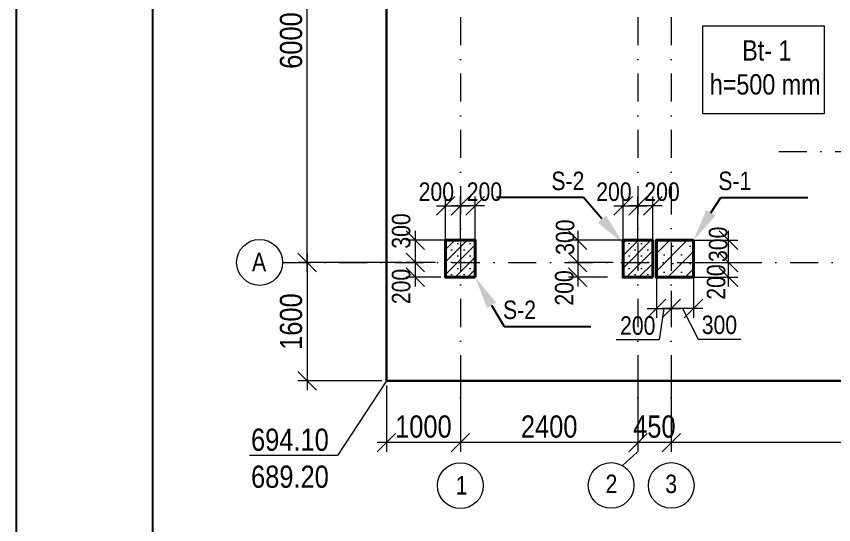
# Model space of a CAD drawing. Header units: millimetres. Extents: x -149347 to 251215, y -2929184 to -2541447.
# Drawn here: x -80363 to -69316, y -2570353 to -2563480 of the extents above; entities that cross this region are included whole.
import ezdxf
from ezdxf import colors
from ezdxf.entities.mleader import LeaderData, LeaderLine
from ezdxf.math import Vec2, Vec3

# ---------------------------------------------------------------- set-up
doc = ezdxf.new("R2010")
doc.units = ezdxf.units.MM
for name, pattern in [('CENTER', [1524, 952.5, -190.5, 190.5, -190.5]), ('DASHDOTX2', [50.8, 25.4, -12.7, 0, -12.7]), ('осевая', [50.8, 31.75, -6.35, 6.35, -6.35])]:
    doc.linetypes.add(name, pattern=pattern)
for name, color, linetype, lineweight in [('kesik_Pen_No__1', 7, 'Continuous', 13), ('Калонлар', 2, 'Continuous', 40), ('оси', 65, 'осевая', 9), ('Х - диварлар.', 31, 'Continuous', 25)]:
    doc.layers.add(name, color=color, linetype=linetype, lineweight=lineweight)
doc.styles.add('style1', font='A3TI(LA).TTF', dxfattribs={"height": 400})
doc.styles.add('style6', font='ARIALN.TTF', dxfattribs={"height": 300})
doc.dimstyles.new('DIM_100', dxfattribs={"dimscale": 100, "dimtxt": 250, "dimasz": 2.5, "dimexe": 1.25, "dimexo": 0.625, "dimtad": 1, "dimdec": 0, "dimtxsty": 'style1', "dimblk": 'OBLIQUE', "dimcen": 2.5, "dimdle": 1.25, "dimclrd": 251, "dimclre": 251, "dimaunit": 1, "dimadec": 3, "dimazin": 0, "dimtfac": 1, "dimtdec": 0, "dimtmove": 1, "dimatfit": 3, "dimfxl": 1.25, "dimlwd": 5, "dimlwe": 5, "dimarcsym": 0})

# ---------------------------------------------------------------- blocks, each defined once
blk = doc.blocks.new('mekteb')
at = {"color": 0, "lineweight": 25}
blk.add_line((99643, -1849866), (99643, -1821466), dxfattribs=at)
at = {"color": 0, "lineweight": 25, "ltscale": 15}
blk.add_line((101643, -1849366), (101643, -1821966), dxfattribs=at)
blk = doc.blocks.new('_Oblique')
at = {"color": 0, "linetype": 'ByBlock', "lineweight": -2}
blk.add_line((-0.5, -0.5), (0.5, 0.5), dxfattribs=at)
blk = doc.blocks.new('*D116')
at = {"color": 251, "lineweight": 5, "ltscale": 50, "transparency": 16777216}
for p, q in [((-71511, -2568254), (-71511, -2569369)), ((-65511, -2568254), (-65511, -2569369))]:
    blk.add_line(p, q, dxfattribs=at)
at = {"color": 251, "linetype": 'ByBlock', "lineweight": 5, "ltscale": 50, "transparency": 16777216}
blk.add_line((-65386, -2569244), (-71636, -2569244), dxfattribs=at)
at = {"layer": 'Defpoints', "color": 0, "lineweight": 15, "ltscale": 50, "transparency": 16777216}
for p in [(-71511, -2568192), (-65511, -2568192), (-71511, -2569244)]:
    blk.add_point(p, dxfattribs=at)
at = {"color": 251, "lineweight": 5, "ltscale": 50, "transparency": 16777216, "xscale": 250, "yscale": 250, "zscale": 250, "rotation": 180}
blk.add_blockref('_Oblique', (-71511, -2569244), dxfattribs=at)
at = {"color": 251, "lineweight": 5, "ltscale": 50, "transparency": 16777216, "xscale": 250, "yscale": 250, "zscale": 250}
blk.add_blockref('_Oblique', (-65511, -2569244), dxfattribs=at)
at = {"color": 0, "lineweight": 15, "ltscale": 50, "transparency": 16777216, "insert": (-68511, -2569028), "char_height": 300, "attachment_point": 5, "style": 'style6'}
blk.add_mtext('6000', dxfattribs=at)
blk = doc.blocks.new('*D122')
at = {"color": 251, "linetype": 'ByBlock', "lineweight": 5, "ltscale": 50, "transparency": 16777216}
blk.add_line((-70738, -2567132), (-70738, -2566682), dxfattribs=at)
at = {"color": 251, "lineweight": 5, "ltscale": 50, "transparency": 16777216}
for p, q in [((-71216, -2566807), (-70613, -2566807)), ((-71469, -2567007), (-70613, -2567007))]:
    blk.add_line(p, q, dxfattribs=at)
at = {"layer": 'Defpoints', "color": 0, "lineweight": 15, "ltscale": 50, "transparency": 16777216}
for p in [(-71279, -2566807), (-70738, -2566807), (-71531, -2567007)]:
    blk.add_point(p, dxfattribs=at)
at = {"color": 251, "lineweight": 5, "ltscale": 50, "transparency": 16777216, "xscale": 250, "yscale": 250, "zscale": 250}
for p, rotation in [((-70738, -2566807), 90), ((-70738, -2567007), 270)]:
    blk.add_blockref('_Oblique', p, dxfattribs=dict(at, rotation=rotation))
at = {"color": 0, "lineweight": 15, "ltscale": 50, "transparency": 16777216, "insert": (-70904, -2567072), "char_height": 300, "attachment_point": 5, "rotation": 90, "style": 'style6'}
blk.add_mtext('{\\H0.83333x;200}', dxfattribs=at)
blk = doc.blocks.new('*D123')
at = {"color": 251, "linetype": 'ByBlock', "lineweight": 5, "ltscale": 50, "transparency": 16777216}
blk.add_line((-70738, -2566932), (-70738, -2566382), dxfattribs=at)
at = {"color": 251, "lineweight": 5, "ltscale": 50, "transparency": 16777216}
for p, q in [((-71242, -2566507), (-70613, -2566507)), ((-71214, -2566807), (-70613, -2566807))]:
    blk.add_line(p, q, dxfattribs=at)
at = {"layer": 'Defpoints', "color": 0, "lineweight": 15, "ltscale": 50, "transparency": 16777216}
for p in [(-71304, -2566507), (-70738, -2566507), (-71276, -2566807)]:
    blk.add_point(p, dxfattribs=at)
at = {"color": 251, "lineweight": 5, "ltscale": 50, "transparency": 16777216, "xscale": 250, "yscale": 250, "zscale": 250}
for p, rotation in [((-70738, -2566507), 90), ((-70738, -2566807), 270)]:
    blk.add_blockref('_Oblique', p, dxfattribs=dict(at, rotation=rotation))
at = {"color": 0, "lineweight": 15, "ltscale": 50, "transparency": 16777216, "insert": (-70877, -2566562), "char_height": 300, "attachment_point": 5, "rotation": 90, "style": 'style6'}
blk.add_mtext('{\\H0.83333x;300}', dxfattribs=at)
blk = doc.blocks.new('*D129')
at = {"color": 251, "lineweight": 5, "ltscale": 50, "transparency": 16777216}
for p, q in [((-71961, -2568643), (-71961, -2569369)), ((-71511, -2568896), (-71511, -2569369))]:
    blk.add_line(p, q, dxfattribs=at)
at = {"color": 251, "linetype": 'ByBlock', "lineweight": 5, "ltscale": 50, "transparency": 16777216}
blk.add_line((-71386, -2569244), (-72086, -2569244), dxfattribs=at)
at = {"layer": 'Defpoints', "color": 0, "lineweight": 15, "ltscale": 50, "transparency": 16777216}
for p in [(-71961, -2568581), (-71511, -2568834), (-71961, -2569244)]:
    blk.add_point(p, dxfattribs=at)
at = {"color": 251, "lineweight": 5, "ltscale": 50, "transparency": 16777216, "xscale": 250, "yscale": 250, "zscale": 250, "rotation": 180}
blk.add_blockref('_Oblique', (-71961, -2569244), dxfattribs=at)
at = {"color": 251, "lineweight": 5, "ltscale": 50, "transparency": 16777216, "xscale": 250, "yscale": 250, "zscale": 250}
blk.add_blockref('_Oblique', (-71511, -2569244), dxfattribs=at)
at = {"color": 0, "lineweight": 15, "ltscale": 50, "transparency": 16777216, "insert": (-71739, -2569028), "char_height": 300, "attachment_point": 5, "style": 'style6'}
blk.add_mtext('450', dxfattribs=at)
blk = doc.blocks.new('*D137')
at = {"color": 251, "lineweight": 5, "ltscale": 50, "transparency": 16777216}
for p, q in [((-71211, -2566847), (-71211, -2567554)), ((-71511, -2567192), (-71511, -2567554))]:
    blk.add_line(p, q, dxfattribs=at)
at = {"color": 251, "linetype": 'ByBlock', "lineweight": 5, "ltscale": 50, "transparency": 16777216}
for p, q in [((-71086, -2567429), (-71636, -2567429)), ((-71361, -2567429), (-71149, -2567843)), ((-71149, -2567843), (-70571, -2567843))]:
    blk.add_line(p, q, dxfattribs=at)
at = {"layer": 'Defpoints', "color": 0, "lineweight": 15, "ltscale": 50, "transparency": 16777216}
for p in [(-71211, -2566784), (-71511, -2567129), (-71511, -2567429)]:
    blk.add_point(p, dxfattribs=at)
at = {"color": 251, "lineweight": 5, "ltscale": 50, "transparency": 16777216, "xscale": 250, "yscale": 250, "zscale": 250, "rotation": 180}
blk.add_blockref('_Oblique', (-71511, -2567429), dxfattribs=at)
at = {"color": 251, "lineweight": 5, "ltscale": 50, "transparency": 16777216, "xscale": 250, "yscale": 250, "zscale": 250}
blk.add_blockref('_Oblique', (-71211, -2567429), dxfattribs=at)
at = {"color": 0, "lineweight": 15, "ltscale": 50, "transparency": 16777216, "insert": (-70860, -2567652), "char_height": 300, "attachment_point": 5, "style": 'style6'}
blk.add_mtext('{\\H0.83333x;300}', dxfattribs=at)
blk = doc.blocks.new('*D138')
at = {"color": 251, "lineweight": 5, "ltscale": 50, "transparency": 16777216}
for p, q in [((-71711, -2566847), (-71711, -2567554)), ((-71511, -2567192), (-71511, -2567554))]:
    blk.add_line(p, q, dxfattribs=at)
at = {"color": 251, "linetype": 'ByBlock', "lineweight": 5, "ltscale": 50, "transparency": 16777216}
for p, q in [((-71836, -2567429), (-71386, -2567429)), ((-71611, -2567429), (-71674, -2567853)), ((-71674, -2567853), (-72254, -2567853))]:
    blk.add_line(p, q, dxfattribs=at)
at = {"layer": 'Defpoints', "color": 0, "lineweight": 15, "ltscale": 50, "transparency": 16777216}
for p in [(-71711, -2566784), (-71511, -2567129), (-71511, -2567429)]:
    blk.add_point(p, dxfattribs=at)
at = {"color": 251, "lineweight": 5, "ltscale": 50, "transparency": 16777216, "xscale": 250, "yscale": 250, "zscale": 250, "rotation": 180}
blk.add_blockref('_Oblique', (-71711, -2567429), dxfattribs=at)
at = {"color": 251, "lineweight": 5, "ltscale": 50, "transparency": 16777216, "xscale": 250, "yscale": 250, "zscale": 250}
blk.add_blockref('_Oblique', (-71511, -2567429), dxfattribs=at)
at = {"color": 0, "lineweight": 15, "ltscale": 50, "transparency": 16777216, "insert": (-71964, -2567662), "char_height": 300, "attachment_point": 5, "style": 'style6'}
blk.add_mtext('{\\H0.83333x;200}', dxfattribs=at)
blk = doc.blocks.new('*D109')
at = {"color": 251, "linetype": 'ByBlock', "lineweight": 5, "ltscale": 50, "transparency": 16777216}
blk.add_line((-72775, -2566382), (-72775, -2566932), dxfattribs=at)
at = {"color": 251, "lineweight": 5, "ltscale": 50, "transparency": 16777216}
for p, q in [((-72166, -2566507), (-72900, -2566507)), ((-72297, -2566807), (-72900, -2566807))]:
    blk.add_line(p, q, dxfattribs=at)
at = {"layer": 'Defpoints', "color": 0, "lineweight": 15, "ltscale": 50, "transparency": 16777216}
for p in [(-72103, -2566507), (-72775, -2566807), (-72235, -2566807)]:
    blk.add_point(p, dxfattribs=at)
at = {"color": 251, "lineweight": 5, "ltscale": 50, "transparency": 16777216, "xscale": 250, "yscale": 250, "zscale": 250}
for p, rotation in [((-72775, -2566507), 90), ((-72775, -2566807), 270)]:
    blk.add_blockref('_Oblique', p, dxfattribs=dict(at, rotation=rotation))
at = {"color": 0, "lineweight": 15, "ltscale": 50, "transparency": 16777216, "insert": (-72945, -2566465), "char_height": 300, "attachment_point": 5, "rotation": 90, "style": 'style6'}
blk.add_mtext('{\\H0.83333x;300}', dxfattribs=at)
blk = doc.blocks.new('*D110')
at = {"color": 251, "linetype": 'ByBlock', "lineweight": 5, "ltscale": 50, "transparency": 16777216}
blk.add_line((-72775, -2566682), (-72775, -2567132), dxfattribs=at)
at = {"color": 251, "lineweight": 5, "ltscale": 50, "transparency": 16777216}
for p, q in [((-72300, -2566807), (-72900, -2566807)), ((-72372, -2567007), (-72900, -2567007))]:
    blk.add_line(p, q, dxfattribs=at)
at = {"layer": 'Defpoints', "color": 0, "lineweight": 15, "ltscale": 50, "transparency": 16777216}
for p in [(-72237, -2566807), (-72775, -2567007), (-72309, -2567007)]:
    blk.add_point(p, dxfattribs=at)
at = {"color": 251, "lineweight": 5, "ltscale": 50, "transparency": 16777216, "xscale": 250, "yscale": 250, "zscale": 250}
for p, rotation in [((-72775, -2566807), 90), ((-72775, -2567007), 270)]:
    blk.add_blockref('_Oblique', p, dxfattribs=dict(at, rotation=rotation))
at = {"color": 0, "lineweight": 15, "ltscale": 50, "transparency": 16777216, "insert": (-72956, -2567152), "char_height": 300, "attachment_point": 5, "rotation": 90, "style": 'style6'}
blk.add_mtext('{\\H0.83333x;200}', dxfattribs=at)
blk = doc.blocks.new('*D112')
at = {"color": 251, "lineweight": 5, "ltscale": 50, "transparency": 16777216}
for p, q in [((-72161, -2566625), (-72161, -2565917)), ((-71961, -2566488), (-71961, -2565917))]:
    blk.add_line(p, q, dxfattribs=at)
at = {"color": 251, "linetype": 'ByBlock', "lineweight": 5, "ltscale": 50, "transparency": 16777216}
blk.add_line((-72286, -2566042), (-71836, -2566042), dxfattribs=at)
at = {"layer": 'Defpoints', "color": 0, "lineweight": 15, "ltscale": 50, "transparency": 16777216}
for p in [(-71961, -2566042), (-71961, -2566551), (-72161, -2566687)]:
    blk.add_point(p, dxfattribs=at)
at = {"color": 251, "lineweight": 5, "ltscale": 50, "transparency": 16777216, "xscale": 250, "yscale": 250, "zscale": 250, "rotation": 180}
blk.add_blockref('_Oblique', (-72161, -2566042), dxfattribs=at)
at = {"color": 251, "lineweight": 5, "ltscale": 50, "transparency": 16777216, "xscale": 250, "yscale": 250, "zscale": 250}
blk.add_blockref('_Oblique', (-71961, -2566042), dxfattribs=at)
at = {"color": 0, "lineweight": 15, "ltscale": 50, "transparency": 16777216, "insert": (-72286, -2565852), "char_height": 300, "attachment_point": 5, "style": 'style6'}
blk.add_mtext('{\\H0.83333x;200}', dxfattribs=at)
blk = doc.blocks.new('*D113')
at = {"color": 251, "lineweight": 5, "ltscale": 50, "transparency": 16777216}
for p, q in [((-71961, -2566488), (-71961, -2565917)), ((-71761, -2566625), (-71761, -2565917))]:
    blk.add_line(p, q, dxfattribs=at)
at = {"color": 251, "linetype": 'ByBlock', "lineweight": 5, "ltscale": 50, "transparency": 16777216}
blk.add_line((-71636, -2566042), (-72086, -2566042), dxfattribs=at)
at = {"layer": 'Defpoints', "color": 0, "lineweight": 15, "ltscale": 50, "transparency": 16777216}
for p in [(-71961, -2566042), (-71961, -2566551), (-71761, -2566687)]:
    blk.add_point(p, dxfattribs=at)
at = {"color": 251, "lineweight": 5, "ltscale": 50, "transparency": 16777216, "xscale": 250, "yscale": 250, "zscale": 250, "rotation": 180}
blk.add_blockref('_Oblique', (-71961, -2566042), dxfattribs=at)
at = {"color": 251, "lineweight": 5, "ltscale": 50, "transparency": 16777216, "xscale": 250, "yscale": 250, "zscale": 250}
blk.add_blockref('_Oblique', (-71761, -2566042), dxfattribs=at)
at = {"color": 0, "lineweight": 15, "ltscale": 50, "transparency": 16777216, "insert": (-71636, -2565852), "char_height": 300, "attachment_point": 5, "style": 'style6'}
blk.add_mtext('{\\H0.83333x;200}', dxfattribs=at)
blk = doc.blocks.new('*D114')
at = {"color": 251, "lineweight": 5, "ltscale": 50, "transparency": 16777216}
for p, q in [((-74361, -2568377), (-74361, -2569369)), ((-71961, -2568377), (-71961, -2569369))]:
    blk.add_line(p, q, dxfattribs=at)
at = {"color": 251, "linetype": 'ByBlock', "lineweight": 5, "ltscale": 50, "transparency": 16777216}
blk.add_line((-71836, -2569244), (-74486, -2569244), dxfattribs=at)
at = {"layer": 'Defpoints', "color": 0, "lineweight": 15, "ltscale": 50, "transparency": 16777216}
for p in [(-74361, -2568315), (-71961, -2568315), (-74361, -2569244)]:
    blk.add_point(p, dxfattribs=at)
at = {"color": 251, "lineweight": 5, "ltscale": 50, "transparency": 16777216, "xscale": 250, "yscale": 250, "zscale": 250, "rotation": 180}
blk.add_blockref('_Oblique', (-74361, -2569244), dxfattribs=at)
at = {"color": 251, "lineweight": 5, "ltscale": 50, "transparency": 16777216, "xscale": 250, "yscale": 250, "zscale": 250}
blk.add_blockref('_Oblique', (-71961, -2569244), dxfattribs=at)
at = {"color": 0, "lineweight": 15, "ltscale": 50, "transparency": 16777216, "insert": (-73161, -2569028), "char_height": 300, "attachment_point": 5, "style": 'style6'}
blk.add_mtext('2400', dxfattribs=at)
blk = doc.blocks.new('*D115')
at = {"color": 251, "lineweight": 5, "ltscale": 50, "transparency": 16777216}
for p, q in [((-75361, -2568469), (-75361, -2569369)), ((-74361, -2568469), (-74361, -2569369))]:
    blk.add_line(p, q, dxfattribs=at)
at = {"color": 251, "linetype": 'ByBlock', "lineweight": 5, "ltscale": 50, "transparency": 16777216}
blk.add_line((-74236, -2569244), (-75486, -2569244), dxfattribs=at)
at = {"layer": 'Defpoints', "color": 0, "lineweight": 15, "ltscale": 50, "transparency": 16777216}
for p in [(-75361, -2568407), (-74361, -2568407), (-75361, -2569244)]:
    blk.add_point(p, dxfattribs=at)
at = {"color": 251, "lineweight": 5, "ltscale": 50, "transparency": 16777216, "xscale": 250, "yscale": 250, "zscale": 250, "rotation": 180}
blk.add_blockref('_Oblique', (-75361, -2569244), dxfattribs=at)
at = {"color": 251, "lineweight": 5, "ltscale": 50, "transparency": 16777216, "xscale": 250, "yscale": 250, "zscale": 250}
blk.add_blockref('_Oblique', (-74361, -2569244), dxfattribs=at)
at = {"color": 0, "lineweight": 15, "ltscale": 50, "transparency": 16777216, "insert": (-74861, -2569028), "char_height": 300, "attachment_point": 5, "style": 'style6'}
blk.add_mtext('1000', dxfattribs=at)
blk = doc.blocks.new('*D97')
at = {"color": 251, "linetype": 'ByBlock', "lineweight": 5, "ltscale": 50, "transparency": 16777216}
blk.add_line((-74971, -2566382), (-74971, -2566932), dxfattribs=at)
at = {"color": 251, "lineweight": 5, "ltscale": 50, "transparency": 16777216}
for p, q in [((-74566, -2566507), (-75096, -2566507)), ((-74697, -2566807), (-75096, -2566807))]:
    blk.add_line(p, q, dxfattribs=at)
at = {"layer": 'Defpoints', "color": 0, "lineweight": 15, "ltscale": 50, "transparency": 16777216}
for p in [(-74503, -2566507), (-74971, -2566807), (-74635, -2566807)]:
    blk.add_point(p, dxfattribs=at)
at = {"color": 251, "lineweight": 5, "ltscale": 50, "transparency": 16777216, "xscale": 250, "yscale": 250, "zscale": 250}
for p, rotation in [((-74971, -2566507), 90), ((-74971, -2566807), 270)]:
    blk.add_blockref('_Oblique', p, dxfattribs=dict(at, rotation=rotation))
at = {"color": 0, "lineweight": 15, "ltscale": 50, "transparency": 16777216, "insert": (-75161, -2566382), "char_height": 300, "attachment_point": 5, "rotation": 90, "style": 'style6'}
blk.add_mtext('{\\H0.83333x;300}', dxfattribs=at)
blk = doc.blocks.new('*D98')
at = {"color": 251, "linetype": 'ByBlock', "lineweight": 5, "ltscale": 50, "transparency": 16777216}
blk.add_line((-74971, -2566682), (-74971, -2567132), dxfattribs=at)
at = {"color": 251, "lineweight": 5, "ltscale": 50, "transparency": 16777216}
for p, q in [((-74700, -2566807), (-75096, -2566807)), ((-74624, -2567007), (-75096, -2567007))]:
    blk.add_line(p, q, dxfattribs=at)
at = {"layer": 'Defpoints', "color": 0, "lineweight": 15, "ltscale": 50, "transparency": 16777216}
for p in [(-74637, -2566807), (-74971, -2567007), (-74561, -2567007)]:
    blk.add_point(p, dxfattribs=at)
at = {"color": 251, "lineweight": 5, "ltscale": 50, "transparency": 16777216, "xscale": 250, "yscale": 250, "zscale": 250}
for p, rotation in [((-74971, -2566807), 90), ((-74971, -2567007), 270)]:
    blk.add_blockref('_Oblique', p, dxfattribs=dict(at, rotation=rotation))
at = {"color": 0, "lineweight": 15, "ltscale": 50, "transparency": 16777216, "insert": (-75161, -2567132), "char_height": 300, "attachment_point": 5, "rotation": 90, "style": 'style6'}
blk.add_mtext('{\\H0.83333x;200}', dxfattribs=at)
blk = doc.blocks.new('*D99')
at = {"color": 251, "lineweight": 5, "ltscale": 50, "transparency": 16777216}
for p, q in [((-74561, -2566625), (-74561, -2565917)), ((-74361, -2566488), (-74361, -2565917))]:
    blk.add_line(p, q, dxfattribs=at)
at = {"color": 251, "linetype": 'ByBlock', "lineweight": 5, "ltscale": 50, "transparency": 16777216}
blk.add_line((-74686, -2566042), (-74236, -2566042), dxfattribs=at)
at = {"layer": 'Defpoints', "color": 0, "lineweight": 15, "ltscale": 50, "transparency": 16777216}
for p in [(-74361, -2566042), (-74361, -2566551), (-74561, -2566687)]:
    blk.add_point(p, dxfattribs=at)
at = {"color": 251, "lineweight": 5, "ltscale": 50, "transparency": 16777216, "xscale": 250, "yscale": 250, "zscale": 250, "rotation": 180}
blk.add_blockref('_Oblique', (-74561, -2566042), dxfattribs=at)
at = {"color": 251, "lineweight": 5, "ltscale": 50, "transparency": 16777216, "xscale": 250, "yscale": 250, "zscale": 250}
blk.add_blockref('_Oblique', (-74361, -2566042), dxfattribs=at)
at = {"color": 0, "lineweight": 15, "ltscale": 50, "transparency": 16777216, "insert": (-74686, -2565852), "char_height": 300, "attachment_point": 5, "style": 'style6'}
blk.add_mtext('{\\H0.83333x;200}', dxfattribs=at)
blk = doc.blocks.new('*D100')
at = {"color": 251, "lineweight": 5, "ltscale": 50, "transparency": 16777216}
for p, q in [((-74361, -2566488), (-74361, -2565917)), ((-74161, -2566625), (-74161, -2565917))]:
    blk.add_line(p, q, dxfattribs=at)
at = {"color": 251, "linetype": 'ByBlock', "lineweight": 5, "ltscale": 50, "transparency": 16777216}
blk.add_line((-74036, -2566042), (-74486, -2566042), dxfattribs=at)
at = {"layer": 'Defpoints', "color": 0, "lineweight": 15, "ltscale": 50, "transparency": 16777216}
for p in [(-74361, -2566042), (-74361, -2566551), (-74161, -2566687)]:
    blk.add_point(p, dxfattribs=at)
at = {"color": 251, "lineweight": 5, "ltscale": 50, "transparency": 16777216, "xscale": 250, "yscale": 250, "zscale": 250, "rotation": 180}
blk.add_blockref('_Oblique', (-74361, -2566042), dxfattribs=at)
at = {"color": 251, "lineweight": 5, "ltscale": 50, "transparency": 16777216, "xscale": 250, "yscale": 250, "zscale": 250}
blk.add_blockref('_Oblique', (-74161, -2566042), dxfattribs=at)
at = {"color": 0, "lineweight": 15, "ltscale": 50, "transparency": 16777216, "insert": (-74036, -2565852), "char_height": 300, "attachment_point": 5, "style": 'style6'}
blk.add_mtext('{\\H0.83333x;200}', dxfattribs=at)
blk = doc.blocks.new('*D101')
at = {"color": 251, "linetype": 'ByBlock', "lineweight": 5, "ltscale": 50, "transparency": 16777216}
blk.add_line((-76433, -2566682), (-76433, -2568532), dxfattribs=at)
at = {"color": 251, "lineweight": 5, "ltscale": 50, "transparency": 16777216}
for p, q in [((-75158, -2566807), (-76558, -2566807)), ((-75424, -2568407), (-76558, -2568407))]:
    blk.add_line(p, q, dxfattribs=at)
at = {"layer": 'Defpoints', "color": 0, "lineweight": 15, "ltscale": 50, "transparency": 16777216}
for p in [(-75096, -2566807), (-76433, -2568407), (-75361, -2568407)]:
    blk.add_point(p, dxfattribs=at)
at = {"color": 251, "lineweight": 5, "ltscale": 50, "transparency": 16777216, "xscale": 250, "yscale": 250, "zscale": 250}
for p, rotation in [((-76433, -2566807), 90), ((-76433, -2568407), 270)]:
    blk.add_blockref('_Oblique', p, dxfattribs=dict(at, rotation=rotation))
at = {"color": 0, "lineweight": 15, "ltscale": 50, "transparency": 16777216, "insert": (-76649, -2567607), "char_height": 300, "attachment_point": 5, "rotation": 90, "style": 'style6'}
blk.add_mtext('1600', dxfattribs=at)
blk = doc.blocks.new('*D142')
at = {"color": 251, "linetype": 'ByBlock', "lineweight": 5, "ltscale": 50, "transparency": 16777216}
blk.add_line((-76433, -2566932), (-76433, -2560682), dxfattribs=at)
at = {"color": 251, "lineweight": 5, "ltscale": 50, "transparency": 16777216}
for p, q in [((-75033, -2560807), (-76558, -2560807)), ((-75384, -2566807), (-76558, -2566807))]:
    blk.add_line(p, q, dxfattribs=at)
at = {"layer": 'Defpoints', "color": 0, "lineweight": 15, "ltscale": 50, "transparency": 16777216}
for p in [(-76433, -2560807), (-74971, -2560807), (-75322, -2566807)]:
    blk.add_point(p, dxfattribs=at)
at = {"color": 251, "lineweight": 5, "ltscale": 50, "transparency": 16777216, "xscale": 250, "yscale": 250, "zscale": 250}
for p, rotation in [((-76433, -2560807), 90), ((-76433, -2566807), 270)]:
    blk.add_blockref('_Oblique', p, dxfattribs=dict(at, rotation=rotation))
at = {"color": 0, "lineweight": 15, "ltscale": 50, "transparency": 16777216, "insert": (-76649, -2563807), "char_height": 300, "attachment_point": 5, "rotation": 90, "style": 'style6'}
blk.add_mtext('6000', dxfattribs=at)

msp = doc.modelspace()

# ---------------------------------------------------------------- hatches: boundary and pattern name
at = {"lineweight": 15, "ltscale": 50}
h = msp.add_hatch(dxfattribs=at)
h.set_pattern_fill('SACNCR', color=4, scale=50)
h.set_pattern_definition([(45, (-634259.3, -4062.64), (-84.189901, 84.189901), []), (45, (-634175.11, -4062.64), (-84.189901, 84.189901), [0, -119.0625])])
h.paths.add_polyline_path([(-74561.24411, -2567006.88073), (-74161.24411, -2567006.88073), (-74161.24411, -2566506.88073), (-74561.24411, -2566506.88073)])
h = msp.add_hatch(dxfattribs=at)
h.set_pattern_fill('SACNCR', color=4, scale=50)
h.set_pattern_definition([(45, (-636659.3, -4062.64), (-84.189901, 84.189901), []), (45, (-636575.11, -4062.64), (-84.189901, 84.189901), [0, -119.0625])])
h.paths.add_polyline_path([(-72161.24411, -2567006.88073), (-71761.24411, -2567006.88073), (-71761.24411, -2566506.88073), (-72161.24411, -2566506.88073)])
h = msp.add_hatch(dxfattribs=at)
h.set_pattern_fill('SACNCR', color=4, scale=70)
h.set_pattern_definition([(45, (-870031.24, 26935.38), (-117.865862, 117.865862), []), (45, (-869913.38, 26935.38), (-117.865862, 117.865862), [0, -166.6875])])
h.paths.add_polyline_path([(-71711.24411, -2567006.88073), (-71211.24411, -2567006.88073), (-71211.24411, -2566506.88073), (-71711.24411, -2566506.88073)])

# ---------------------------------------------------------------- linework, layer by layer
at = {"color": 1, "linetype": 'DASHDOTX2', "lineweight": 13, "ltscale": 15}
for p, q in [((-74361.24411, -2558916.88073), (-74361.24411, -2569516.03021)), ((-71961.24411, -2558916.88073), (-71961.24411, -2569357.65178)), ((-71511.24411, -2558916.88073), (-71511.24411, -2569513.19695)), ((-76764.50454, -2566806.88073), (-62757.92178, -2566806.88073))]:
    msp.add_line(p, q, dxfattribs=at)
at = {"color": 3, "lineweight": 30, "ltscale": 15}
msp.add_lwpolyline([(-63911.24411, -2568406.88073), (-75361.24411, -2568406.88073), (-75361.24411, -2559206.88073), (-63911.24411, -2559206.88073)], close=True, dxfattribs=at)
at = {"color": 1, "lineweight": 15, "ltscale": 15}
msp.add_lwpolyline([(-69445.97043, -2564798.83508), (-71083.70496, -2564798.83508), (-71083.70496, -2563606.42744), (-69445.97043, -2563606.42744)], close=True, dxfattribs=at)
at = {"color": 1, "linetype": 'DASHDOTX2', "lineweight": 13, "ltscale": 15}
msp.add_lwpolyline([(-70059.18942, -2565306.88073), (-67985.92689, -2565306.88073)], dxfattribs=at)
at = {"color": 231, "lineweight": 15, "ltscale": 50}
for centre, radius in [((-77074.84507, -2566806.88073), 310.34053), ((-74361.24411, -2569825.19643), 309.16622), ((-72324.19364, -2569822.36316), 309.16622), ((-71511.24411, -2569822.36316), 309.16622)]:
    msp.add_circle(centre, radius, dxfattribs=at)
at = {"layer": 'kesik_Pen_No__1', "ltscale": 30}
for p, q in [((-75361.24411, -2568406.88073), (-76020.91422, -2569417.60665)), ((-76020.91422, -2569417.60665), (-77209.17912, -2569417.60665))]:
    msp.add_line(p, q, dxfattribs=at)
at = {"layer": 'Калонлар', "color": 3}
for points in [[(-74161.24411, -2567006.88073), (-74161.24411, -2566506.88073), (-74561.24411, -2566506.88073), (-74561.24411, -2567006.88073)], [(-71761.24411, -2567006.88073), (-71761.24411, -2566506.88073), (-72161.24411, -2566506.88073), (-72161.24411, -2567006.88073)]]:
    msp.add_lwpolyline(points, close=True, dxfattribs=at)
at = {"layer": 'Калонлар', "color": 1}
msp.add_lwpolyline([(-71211.24411, -2566506.88073), (-71211.24411, -2567006.88073), (-71711.24411, -2567006.88073), (-71711.24411, -2566506.88073)], close=True, dxfattribs=at)
at = {"layer": 'оси', "color": 59, "linetype": 'CENTER', "ltscale": 20, "true_color": 0x5c5330}
msp.add_line((-72171.76855, -2569553.38298), (-71971.35129, -2569374.14072), dxfattribs=at)

# ---------------------------------------------------------------- block references
at = {"lineweight": 15, "xscale": 0.921676330974804, "yscale": 0.921676330974804, "zscale": 0.921676330974804}
msp.add_blockref('mekteb', (-172201.35833, -874519.4486), dxfattribs=at)

# ---------------------------------------------------------------- texts
at = {"color": 7, "ltscale": 15, "insert": (-70990.52928, -2563802.56777), "char_height": 275.2950982, "width": 1523.6146742, "attachment_point": 1, "style": 'style6'}
msp.add_mtext('{\\fArial Narrow|b0|i0|c238|p34;     Bt- 1\\Ph=500 mm }', dxfattribs=at)
at = {"color": 231, "lineweight": 15, "ltscale": 50, "char_height": 250, "style": 'style6'}
for s, insert, attachment_point in [('{\\fArial Narrow|b0|i0|c238|p34;A}', (-76986.63989, -2566925.32151), 9), ('{\\fArial Narrow|b0|i0|c238|p34;1}', (-74424.44842, -2569694.91458), 1), ('{\\fArial Narrow|b0|i0|c238|p34;2}', (-72399.03019, -2569675.89001), 1), ('{\\fArial Narrow|b0|i0|c238|p34;3}', (-71591.45243, -2569675.80954), 1)]:
    msp.add_mtext_dynamic_manual_height_columns(s, width=157.5516269, gutter_width=12.5, heights=[0], dxfattribs=dict(at, insert=insert, attachment_point=attachment_point))
at = {"layer": 'Х - диварлар.', "insert": (-76139.26892, -2569858.34571), "char_height": 300, "attachment_point": 9, "style": 'style6'}
msp.add_mtext('{\\fArial Narrow|b0|i0|c238|p34;694.10\\P689.20}', dxfattribs=at)

# ---------------------------------------------------------------- dimensions: what is measured, and where the dimension line sits
at = {"color": 231, "lineweight": 15, "ltscale": 50}
for base, p1, p2, angle, picture, middle in [((-76433.18648, -2560806.88073), (-75321.5859, -2566806.88073), (-74970.5959, -2560806.88073), 90, '*D142', (-76648.85838, -2563806.88073)), ((-76433.18648, -2568406.88073), (-75095.5959, -2566806.88073), (-75361.24411, -2568406.88073), 90, '*D101', (-76648.85838, -2567606.88073)), ((-71511.24411, -2569243.72513), (-65511.24411, -2568191.96512), (-71511.24411, -2568191.96512), 180, '*D116', (-68511.24411, -2569028.05324)), ((-74361.24411, -2569243.72513), (-71961.24411, -2568314.99456), (-74361.24411, -2568314.99456), 180, '*D114', (-73161.24411, -2569028.05324))]:
    dim = msp.add_linear_dim(base=base, p1=p1, p2=p2, angle=angle, dimstyle='DIM_100', override={"dimtxsty": 'style6'}, dxfattribs=at)
    dim.commit()
    dim.dimension.update_dxf_attribs({"geometry": picture, "text_midpoint": middle})
for base, p1, p2, angle, picture, middle in [((-74361.24411, -2566042.46693), (-74561.24411, -2566687.29022), (-74361.24411, -2566550.89487), 0, '*D99', (-74686.24411, -2566042.46693)), ((-74361.24411, -2566042.46693), (-74161.24411, -2566687.29022), (-74361.24411, -2566550.89487), 180, '*D100', (-74036.24411, -2566042.46693)), ((-71961.24411, -2566042.46693), (-72161.24411, -2566687.29022), (-71961.24411, -2566550.89487), 0, '*D112', (-72286.24411, -2566042.46693)), ((-71961.24411, -2566042.46693), (-71761.24411, -2566687.29022), (-71961.24411, -2566550.89487), 180, '*D113', (-71636.24411, -2566042.46693)), ((-74970.5959, -2566806.88073), (-74503.18648, -2566506.88073), (-74634.64928, -2566806.88073), 90, '*D97', (-74970.5959, -2566381.88073)), ((-72775.27815, -2566806.88073), (-72103.18648, -2566506.88073), (-72234.64928, -2566806.88073), 90, '*D109', (-72754.88141, -2566464.99611)), ((-70738.30501, -2566507.31695), (-71276.17808, -2566806.88073), (-71304.12122, -2566507.31695), 270, '*D123', (-70687.21662, -2566561.79125)), ((-74970.5959, -2567006.88073), (-74637.40509, -2566806.88073), (-74561.24411, -2567006.88073), 90, '*D98', (-74970.5959, -2567131.88073)), ((-72775.27815, -2567006.88073), (-72237.40509, -2566806.88073), (-72309.46194, -2567006.88073), 90, '*D110', (-72766.07233, -2567151.94269)), ((-70738.30501, -2566806.88073), (-71531.24411, -2567006.88073), (-71278.93388, -2566806.88073), 270, '*D122', (-70714.02309, -2567071.54386)), ((-71511.24411, -2567429.20402), (-71711.24411, -2566784.38073), (-71511.24411, -2567129.14324), 0, '*D138', (-71736.24411, -2567852.63554)), ((-71511.24411, -2567429.20402), (-71211.24411, -2566784.38073), (-71511.24411, -2567129.14324), 180, '*D137', (-71086.24411, -2567842.63554))]:
    dim = msp.add_linear_dim(base=base, p1=p1, p2=p2, angle=angle, text='{\\H0.83333x;<>}', dimstyle='DIM_100', override={"dimtxsty": 'style6'}, dxfattribs=at)
    dim.commit()
    dim.dimension.update_dxf_attribs({"geometry": picture, "text_midpoint": middle, "dimtype": 160})
for base, p1, p2, picture, middle in [((-75361.24411, -2569243.72513), (-74361.24411, -2568406.88073), (-75361.24411, -2568406.88073), '*D115', (-74861.24411, -2569243.72513)), ((-71961.24411, -2569243.72513), (-71511.24411, -2568833.62343), (-71961.24411, -2568580.914), '*D129', (-71739.12579, -2569243.72513))]:
    dim = msp.add_linear_dim(base=base, p1=p1, p2=p2, angle=180, dimstyle='DIM_100', override={"dimtxsty": 'style6'}, dxfattribs=at)
    dim.commit()
    dim.dimension.update_dxf_attribs({"geometry": picture, "text_midpoint": middle, "dimtype": 160})

# ---------------------------------------------------------------- leaders
at = {"color": 3, "linetype": 'ByBlock', "lineweight": 9}
ml = msp.add_multileader_mtext('Standard', dxfattribs=at)
ml.set_content('{\\fArial Narrow|b0|i0|c238|p34;\\H0.83333x;\\C256;S-2\\H1.2x;      }', color=3, style='style6')
ml.set_leader_properties()
ml.build(insert=Vec2(0, 0))
ml.multileader.update_dxf_attribs({"text_left_attachment_type": 6, "text_right_attachment_type": 6, "dogleg_length": 0.36, "arrow_head_size": 440})
ctx = ml.context
ctx.base_point, ctx.char_height, ctx.arrow_head_size, ctx.landing_gap_size, ctx.plane_origin = Vec3(-73117.28487, -2565929.2006), 300, 440, 0.198, Vec3(-64839.10624, -2559147.68824)
ctx.left_attachment, ctx.right_attachment, ctx.text_align_type = 6, 6, 1
notes = []
notes.append((ctx, [(0, (1, 1, 0), (-72699.06805, -2565929.2006), (-1, 0), 0.36, [(0, [(-72161.24411, -2566552.3715)], 0, [])])]))
ctx.mtext.insert, ctx.mtext.alignment, ctx.mtext.flow_direction = Vec3(-72908.35646, -2565579.2008), 2, 5
ml = msp.add_multileader_mtext('Standard', dxfattribs=at)
ml.set_content('{\\fArial Narrow|b0|i0|c238|p34;\\H0.83333x;\\C256;S-1\\H1.2x;      }', color=3, style='style6')
ml.set_leader_properties()
ml.build(insert=Vec2(0, 0))
ml.multileader.update_dxf_attribs({"text_left_attachment_type": 6, "text_right_attachment_type": 6, "dogleg_length": 0.36, "arrow_head_size": 440})
ctx = ml.context
ctx.base_point, ctx.char_height, ctx.arrow_head_size, ctx.landing_gap_size, ctx.plane_origin = Vec3(-70841.88216, -2565929.2006), 300, 440, 0.198, Vec3(-62725.29121, -2559147.68824)
ctx.left_attachment, ctx.right_attachment, ctx.text_align_type = 6, 6, 1
notes.append((ctx, [(1, (1, 1, 0), (-70842.24216, -2565929.2006), (1, 0), 0.36, [(0, [(-71211.24411, -2566507.31695)], 0, [])])]))
ctx.mtext.insert, ctx.mtext.alignment, ctx.mtext.flow_direction = Vec3(-70651.88274, -2565579.2008), 2, 5
ml = msp.add_multileader_mtext('Standard', dxfattribs=at)
ml.set_content('{\\fArial Narrow|b0|i0|c238|p34;\\H0.83333x;\\C256;S-2\\H1.2x;      }', color=3, style='style6')
ml.set_leader_properties()
ml.build(insert=Vec2(0, 0))
ml.multileader.update_dxf_attribs({"text_left_attachment_type": 6, "text_right_attachment_type": 6, "dogleg_length": 0.36, "arrow_head_size": 440})
ctx = ml.context
ctx.base_point, ctx.char_height, ctx.arrow_head_size, ctx.landing_gap_size, ctx.plane_origin = Vec3(-73770.96223, -2567672.51938), 300, 440, 0.198, Vec3(-65645.29617, -2560856.96629)
ctx.left_attachment, ctx.right_attachment, ctx.text_align_type = 6, 6, 1
notes.append((ctx, [(1, (1, 1, 0), (-73771.32223, -2567672.51938), (1, 0), 0.36, [(0, [(-74161.24411, -2567006.88073)], 0, [])])]))
ctx.mtext.insert, ctx.mtext.alignment, ctx.mtext.flow_direction = Vec3(-73562.03383, -2567322.51958), 2, 5
for ctx, leaders in notes:
    for number, flags, end, landing, length, lines in leaders:
        leader = LeaderData()
        leader.index, (leader.has_last_leader_line, leader.has_dogleg_vector, leader.attachment_direction) = number, flags
        leader.last_leader_point, leader.dogleg_vector, leader.dogleg_length = Vec3(end), Vec3(landing), length
        for number, points, colour, breaks in lines:
            line = LeaderLine()
            line.index, line.vertices, line.color, line.breaks = number, Vec3.list(points), colors.encode_raw_color(colour), breaks
            leader.lines.append(line)
        ctx.leaders.append(leader)

doc.saveas('drawing.dxf')
